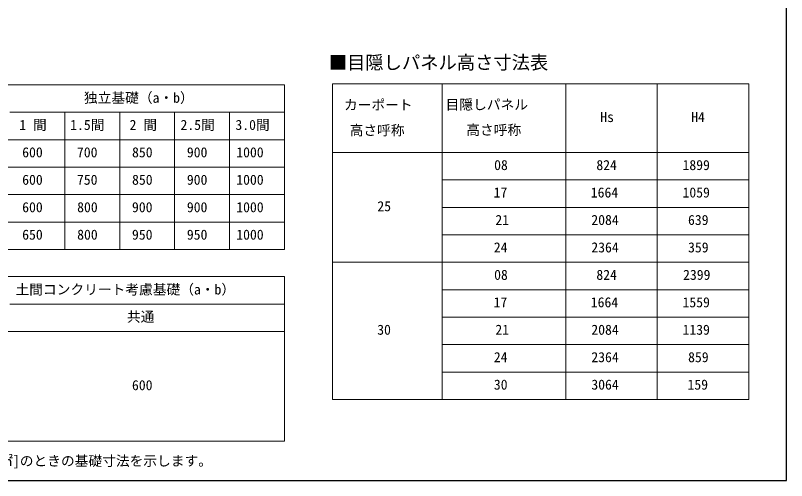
# Model space of a CAD drawing. Units: millimetres, scale not verified. Extents: x -8750 to 8750, y -12999 to 12940.
# Drawn here: x 321 to 8750, y -12999 to -7915 of the extents above; entities that cross this region are included whole.
import ezdxf
from ezdxf.enums import TextEntityAlignment as Align

# ---------------------------------------------------------------- set-up
doc = ezdxf.new("R2010")
doc.units = ezdxf.units.MM
doc.header["$LTSCALE"] = 70
doc.layers.add('0-1_TABLE1', color=7, linetype='Continuous', lineweight=18)
doc.layers.add('0-2_USER1', color=3, linetype='Continuous')
doc.layers.add('0-8_YKK_ZWAK', color=7, linetype='Continuous')
doc.styles.add('ＭＳ ゴシック', font='')
doc.styles.get('ＭＳ ゴシック').set_extended_font_data('MS Gothic')

msp = doc.modelspace()

# ---------------------------------------------------------------- linework, layer by layer
at = {"layer": '0-1_TABLE1'}
for p, q in [((-839.35, -8674.12), (3260.65, -8674.12)), ((3260.65, -8674.12), (3260.65, -10474.12)), ((3786.33, -8663.31), (8336.33, -8663.31)), ((3786.33, -8663.31), (3786.33, -12113.31)), ((4986.33, -8663.31), (4986.33, -12113.31)), ((6336.33, -8663.31), (6336.33, -12113.31)), ((7336.33, -8663.31), (7336.33, -12113.31)), ((8336.33, -8663.31), (8336.33, -12113.31)), ((260.65, -8974.12), (3260.65, -8974.12)), ((860.65, -8974.12), (860.65, -10474.12)), ((1460.65, -8974.12), (1460.65, -10474.12)), ((2060.65, -8974.12), (2060.65, -10474.12)), ((2660.65, -8974.12), (2660.65, -10474.12)), ((-839.35, -9274.12), (3260.65, -9274.12)), ((3786.33, -9413.31), (8336.33, -9413.31)), ((-839.35, -9574.12), (3260.65, -9574.12)), ((4986.33, -9713.31), (8336.33, -9713.31)), ((-839.35, -9874.12), (3260.65, -9874.12)), ((4986.33, -10013.31), (8336.33, -10013.31)), ((-839.35, -10174.12), (3260.65, -10174.12)), ((4986.33, -10313.31), (8336.33, -10313.31)), ((-839.35, -10474.12), (3260.65, -10474.12)), ((3786.33, -10613.31), (8336.33, -10613.31)), ((-839.35, -10769.4), (3260.65, -10769.4)), ((3260.65, -10769.4), (3260.65, -12569.4)), ((4986.33, -10913.31), (8336.33, -10913.31)), ((260.65, -11069.4), (3260.65, -11069.4)), ((4986.33, -11213.31), (8336.33, -11213.31)), ((-839.35, -11369.4), (3260.65, -11369.4)), ((4986.33, -11513.31), (8336.33, -11513.31)), ((4986.33, -11813.31), (8336.33, -11813.31)), ((3786.33, -12113.31), (8336.33, -12113.31)), ((-839.35, -12569.4), (3260.65, -12569.4))]:
    msp.add_line(p, q, dxfattribs=at)
at = {"layer": '0-8_YKK_ZWAK'}
msp.add_lwpolyline([(-8750, -12999.4), (8750, -12999.4), (8750, 12500.6)], dxfattribs=at)

# ---------------------------------------------------------------- texts
at = {"layer": '0-1_TABLE1', "style": 'ＭＳ ゴシック'}
for s, p in [('独立基礎（a・b）', (1069.88, -8902.95)), ('カーポート', (3912.04, -8980.64)), ('目隠しパネル', (5023.41, -8976.8)), ('Hs', (6713.61, -9113.31)), ('H4', (7707.64, -9113.31)), ('1 間', (362.92, -9199.54)), ('1.5間', (919.45, -9199.54)), ('2 間', (1568.88, -9199.54)), ('2.5間', (2125.42, -9199.54)), ('3.0間', (2725.42, -9199.54)), ('高さ呼称', (3974.26, -9258.76)), ('高さ呼称', (5249.26, -9254.93)), ('600', (394.88, -9499.12)), ('700', (993.6, -9499.12)), ('850', (1595.73, -9499.12)), ('900', (2194.88, -9499.12)), ('1000', (2734.79, -9499.12)), ('08', (5553.52, -9638.31)), ('824', (6670.99, -9638.31)), ('1899', (7612.61, -9638.31)), ('600', (394.88, -9799.12)), ('750', (993.6, -9799.12)), ('850', (1595.73, -9799.12)), ('900', (2194.88, -9799.12)), ('1000', (2734.79, -9799.12)), ('17', (5547.55, -9938.31)), ('1664', (6610.05, -9938.31)), ('1059', (7612.61, -9938.31)), ('600', (394.88, -10099.12)), ('800', (995.73, -10099.12)), ('900', (1594.88, -10099.12)), ('900', (2194.88, -10099.12)), ('1000', (2734.79, -10099.12)), ('25', (4277.24, -10088.31)), ('21', (5567.16, -10238.31)), ('2084', (6616.02, -10238.31)), ('639', (7672.7, -10238.31)), ('650', (394.88, -10399.12)), ('800', (995.73, -10399.12)), ('950', (1594.88, -10399.12)), ('950', (2194.88, -10399.12)), ('1000', (2734.79, -10399.12)), ('24', (5550.11, -10538.31)), ('2364', (6616.02, -10538.31)), ('359', (7673.12, -10538.31)), ('08', (5553.52, -10838.31)), ('824', (6670.99, -10838.31)), ('2399', (7618.58, -10838.31)), ('土間コンクリート考慮基礎（a・b）', (322.01, -10998.24)), ('17', (5547.55, -11138.31)), ('1664', (6610.05, -11138.31)), ('1559', (7612.61, -11138.31)), ('共通', (1539.91, -11296.53)), ('30', (4275.54, -11438.31)), ('21', (5567.16, -11438.31)), ('2084', (6616.02, -11438.31)), ('1139', (7612.61, -11438.31)), ('24', (5550.11, -11738.31)), ('2364', (6616.02, -11738.31)), ('859', (7673.55, -11738.31)), ('600', (1594.88, -12044.4)), ('30', (5550.54, -12038.31)), ('3064', (6616.02, -12038.31)), ('159', (7667.16, -12038.31))]:
    msp.add_text(s, height=110, dxfattribs=at).set_placement(p, align=Align.BOTTOM_LEFT)
at = {"layer": '0-2_USER1', "style": 'ＭＳ ゴシック'}
for s, height, p in [('■目隠しパネル高さ寸法表', 146.6, (3745.79, -8546.81)), ('・地耐力50[kN/㎡]のときの基礎寸法を示します。', 110, (-905.36, -12871.79))]:
    msp.add_text(s, height=height, dxfattribs=at).set_placement(p, align=Align.BOTTOM_LEFT)

doc.saveas('drawing.dxf')
